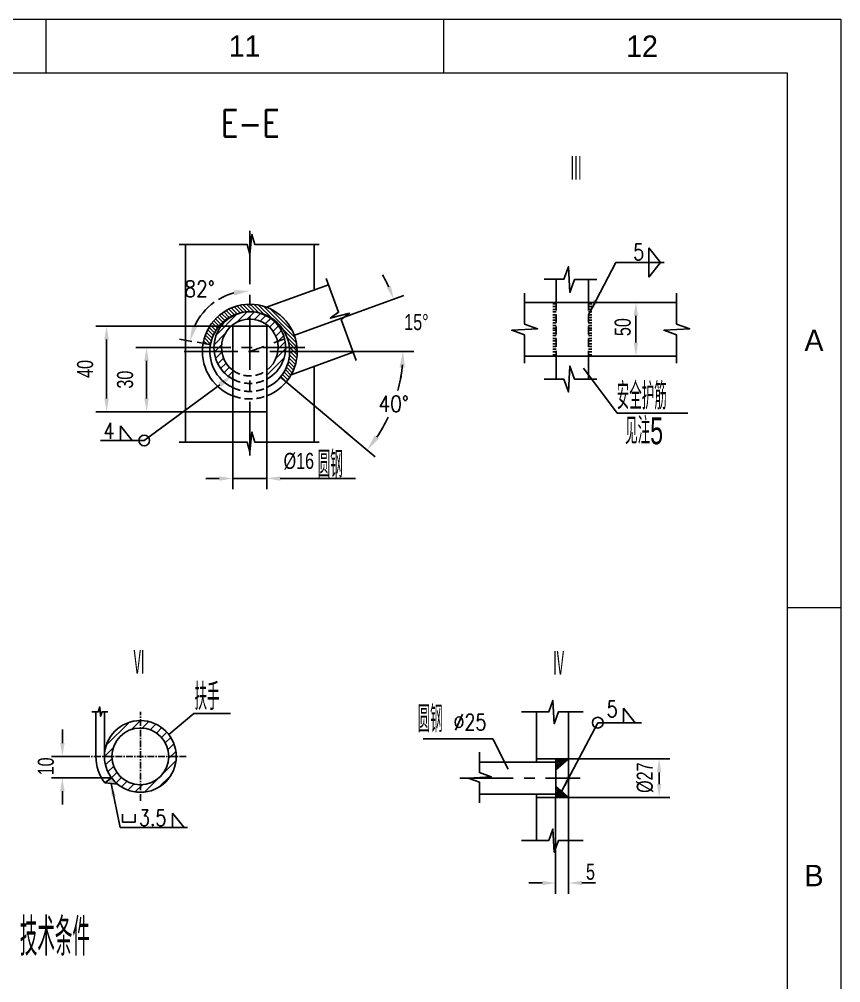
# Model space of a CAD drawing. Extents: x 148 to 221443, y -36682 to 6758.
# Drawn here: x 87403 to 90473, y -7315 to -3715 of the extents above; entities that cross this region are included whole.
import ezdxf
from ezdxf.enums import TextEntityAlignment as Align

# ---------------------------------------------------------------- set-up
doc = ezdxf.new("R2010")
doc.units = 0
doc.header["$LTSCALE"] = 10
doc.header["$MEASUREMENT"] = 0
doc.linetypes.add('CENTERX2', pattern=[4, 2.5, -0.5, 0.5, -0.5])
doc.linetypes.add('HIDDENX2', pattern=[0.75, 0.5, -0.25])
for name, color, linetype in [('1', 1, 'Continuous'), ('2', 4, 'Continuous'), ('CENTER', 1, 'CENTERX2'), ('DIM', 4, 'Continuous'), ('HIDDEN', 7, 'HIDDENX2'), ('MAIN', 6, 'Continuous'), ('RED', 7, 'Continuous'), ('WHITE', 7, 'Continuous')]:
    doc.layers.add(name, color=color, linetype=linetype)
doc.layers.add('2（细实线）', color=3, linetype='Continuous', lineweight=20)
doc.layers.add('图框层', color=7, linetype='Continuous', lineweight=15)
doc.styles.add('HZ', font='ROMS.SHX', dxfattribs={"width": 0.75, "bigfont": 'GBCBIG.SHX'})
doc.styles.get("Standard").update_dxf_attribs({"font": 'wison_e.shx', "width": 0.75, "bigfont": 'wison_c.shx'})
doc.styles.add('XW', font='ROMANS.shx', dxfattribs={"width": 0.85})
doc.dimstyles.new('angle-DIM1', dxfattribs={"dimscale": 20, "dimtxt": 3, "dimasz": 3, "dimexe": 2, "dimexo": 1, "dimgap": 1, "dimtad": 0, "dimtih": 1, "dimtoh": 1, "dimdec": 0, "dimzin": 0, "dimdsep": 46, "dimtxsty": 'XW', "dimcen": 2, "dimclrd": 7, "dimclre": 7, "dimclrt": 3, "dimadec": 0, "dimazin": 0, "dimtfac": 0.666667, "dimtdec": 0, "dimtofl": 0, "dimtmove": 2, "dimatfit": 1, "dimfxl": 1, "dimtvp": 1.333333, "dimtolj": 1, "dimtzin": 0, "dimarcsym": 0})
doc.dimstyles.new('DIM1', dxfattribs={"dimscale": 20, "dimtxt": 3, "dimasz": 2.5, "dimexe": 2, "dimexo": 0, "dimgap": 1, "dimtad": 0, "dimdec": 0, "dimzin": 0, "dimdsep": 46, "dimtxsty": 'Standard', "dimcen": 2, "dimclrd": 3, "dimclre": 3, "dimclrt": 3, "dimadec": 0, "dimazin": 0, "dimtfac": 0.666667, "dimtdec": 0, "dimtofl": 0, "dimtmove": 2, "dimatfit": 1, "dimfxl": 2, "dimtvp": 1.333333, "dimtolj": 1, "dimtzin": 0, "dimarcsym": 0})
pattern_1 = [(225, (118426.55, 19650.988), (-14.142136, 14.142136), [])]
pattern_2 = [(315, (112077.694, -9131.031), (-7.071068, -7.071068), [])]

# ---------------------------------------------------------------- blocks, each defined once
blk = doc.blocks.new('*D400')
at = {"layer": 'Defpoints', "color": 0}
for p in [(88200.8, -5181.3), (88328.8, -5181.3), (88328.8, -5430.6)]:
    blk.add_point(p, dxfattribs=at)
at = {"layer": 'DIM', "color": 3, "lineweight": -2}
for p, q in [((88200.8, -5181.3), (88200.8, -5470.6)), ((88328.8, -5181.3), (88328.8, -5470.6)), ((88150.8, -5430.6), (88100.8, -5430.6)), ((88200.8, -5430.6), (88328.8, -5430.6)), ((88378.8, -5430.6), (88428.8, -5430.6))]:
    blk.add_line(p, q, dxfattribs=at)
at = {"layer": 'DIM', "color": 3}
for points in [[(88150.8, -5439), (88150.8, -5422.3), (88200.8, -5430.6)], [(88378.8, -5422.3), (88378.8, -5439), (88328.8, -5430.6)]]:
    blk.add_solid(points, dxfattribs=at)
at = {"layer": 'DIM', "color": 3, "insert": (88448, -5366), "char_height": 60, "attachment_point": 5}
blk.add_mtext('\\A1;%%c16', dxfattribs=at)
blk = doc.blocks.new('*D401')
at = {"layer": 'Defpoints', "color": 0}
for p in [(87729.6, -4861.3), (88200.8, -4861.3), (88200.8, -5181.3)]:
    blk.add_point(p, dxfattribs=at)
at = {"layer": 'DIM', "color": 3, "lineweight": -2}
for p, q in [((88200.8, -4861.3), (87689.6, -4861.3)), ((87729.6, -5131.3), (87729.6, -4911.3)), ((88200.8, -5181.3), (87689.6, -5181.3))]:
    blk.add_line(p, q, dxfattribs=at)
at = {"layer": 'DIM', "color": 3}
for points in [[(87738, -4911.3), (87721.3, -4911.3), (87729.6, -4861.3)], [(87721.3, -5131.3), (87738, -5131.3), (87729.6, -5181.3)]]:
    blk.add_solid(points, dxfattribs=at)
at = {"layer": 'DIM', "color": 3, "insert": (87649.6, -5021.3), "char_height": 60, "attachment_point": 5, "rotation": 90}
blk.add_mtext('\\A1;40', dxfattribs=at)
blk = doc.blocks.new('*D402')
at = {"layer": 'Defpoints', "color": 0}
for p in [(87994, -4941.3), (87879, -5181.3), (88200.8, -5181.3)]:
    blk.add_point(p, dxfattribs=at)
at = {"layer": 'DIM', "color": 3, "lineweight": -2}
for p, q in [((87994, -4941.3), (87839, -4941.3)), ((87879, -4991.3), (87879, -5131.3)), ((88200.8, -5181.3), (87839, -5181.3))]:
    blk.add_line(p, q, dxfattribs=at)
at = {"layer": 'DIM', "color": 3}
for points in [[(87887.3, -4991.3), (87870.6, -4991.3), (87879, -4941.3)], [(87870.6, -5131.3), (87887.3, -5131.3), (87879, -5181.3)]]:
    blk.add_solid(points, dxfattribs=at)
at = {"layer": 'DIM', "color": 3, "insert": (87799, -5061.3), "char_height": 60, "attachment_point": 5, "rotation": 90}
blk.add_mtext('\\A1;30', dxfattribs=at)
blk = doc.blocks.new('*D403')
at = {"color": 3, "lineweight": -2}
blk.add_line((88048.2, -4918.1), (88001.7, -4909.9), dxfattribs=at)
for start, end in [(105.1742, 120.8901), (125.8211, 154.8258)]:
    blk.add_arc((88264.8, -4956.3), 227.2, start, end, dxfattribs=at)
at = {"color": 3}
for points in [[(88206.7, -4746.9), (88204, -4727.1), (88264.8, -4729.1)], [(88049.7, -4856.6), (88068.7, -4862.7), (88041.1, -4916.9)]]:
    blk.add_solid(points, dxfattribs=at)
at = {"layer": 'Defpoints', "color": 0}
for p in [(88264.8, -4504.7), (88082.6, -4820.6), (88067.9, -4921.6), (88118.1, -4930.4), (88264.8, -5348.6)]:
    blk.add_point(p, dxfattribs=at)
at = {"color": 3, "insert": (88077.2, -4722.1), "char_height": 60, "attachment_point": 5, "style": 'XW'}
blk.add_mtext('82%%D', dxfattribs=at)
blk = doc.blocks.new('*D404')
at = {"color": 3, "lineweight": -2}
for p, q in [((88516.2, -4956.3), (88877, -4956.3)), ((88620.2, -5254.5), (88733.8, -5349.8))]:
    blk.add_line(p, q, dxfattribs=at)
for start, end in [(345.2478, 353.9894), (326.0106, 334.5704)]:
    blk.add_arc((88264.8, -4956.3), 572.2, start, end, dxfattribs=at)
at = {"color": 3}
for points in [[(88843.9, -5016.8), (88823.9, -5015.7), (88837, -4956.3)], [(88731.3, -5270.2), (88747.3, -5282.2), (88703.2, -5324.1)]]:
    blk.add_solid(points, dxfattribs=at)
at = {"layer": 'Defpoints', "color": 0}
for p in [(88020, -4956.3), (88496.2, -4956.3), (88379, -5052.1), (88776.2, -5213.1), (88604.9, -5241.6)]:
    blk.add_point(p, dxfattribs=at)
at = {"color": 3, "insert": (88802.5, -5152), "char_height": 60, "attachment_point": 5, "style": 'XW'}
blk.add_mtext('\\A1;40%%d', dxfattribs=at)
blk = doc.blocks.new('*D405')
at = {"layer": 'Defpoints', "color": 0}
for p in [(88617.5, -4828), (88833.6, -4889.8), (88020, -4956.3), (88264.8, -4956.3), (88496.2, -4956.3)]:
    blk.add_point(p, dxfattribs=at)
at = {"layer": 'WHITE', "color": 3, "linetype": 'Continuous', "lineweight": -2}
for p, q in [((88617.5, -4828), (88840.6, -4746.8)), ((88496.2, -4956.3), (88877.5, -4956.3))]:
    blk.add_line(p, q, dxfattribs=at)
for start, end in [(25.0039, 30.0078), (349.9922, 354.9961)]:
    blk.add_arc((88264.8, -4956.3), 572.7, start, end, dxfattribs=at)
at = {"layer": 'WHITE', "color": 3}
for points in [[(88776.1, -4717.4), (88791.5, -4711.1), (88803, -4760.4)], [(88843.7, -5006.6), (88827, -5005.9), (88837.5, -4956.3)]]:
    blk.add_solid(points, dxfattribs=at)
at = {"layer": 'WHITE', "color": 3, "insert": (88887.5, -4846.5), "char_height": 60, "attachment_point": 5}
blk.add_mtext('15%%D', dxfattribs=at)
blk = doc.blocks.new('*D430')
at = {"layer": 'Defpoints', "color": 0}
for p in [(89456, -6478.8), (89456, -6622.8), (89794.2, -6622.8)]:
    blk.add_point(p, dxfattribs=at)
at = {"layer": 'DIM', "color": 3, "lineweight": -2}
for p, q in [((89456, -6478.8), (89834.2, -6478.8)), ((89794.2, -6528.8), (89794.2, -6572.8)), ((89456, -6622.8), (89834.2, -6622.8))]:
    blk.add_line(p, q, dxfattribs=at)
at = {"layer": 'DIM', "color": 3}
for points in [[(89802.6, -6528.8), (89785.9, -6528.8), (89794.2, -6478.8)], [(89785.9, -6572.8), (89802.6, -6572.8), (89794.2, -6622.8)]]:
    blk.add_solid(points, dxfattribs=at)
at = {"layer": 'DIM', "color": 3, "insert": (89741.7, -6548.7), "char_height": 60, "attachment_point": 5, "rotation": 90}
blk.add_mtext('\\A1;%%C27', dxfattribs=at)
blk = doc.blocks.new('*D431')
at = {"layer": 'Defpoints', "color": 0}
for p in [(89407.6, -6622.8), (89456, -6622.8), (89456, -6942.3)]:
    blk.add_point(p, dxfattribs=at)
at = {"layer": 'DIM', "color": 3, "lineweight": -2}
for p, q in [((89407.6, -6622.8), (89407.6, -6982.3)), ((89456, -6622.8), (89456, -6982.3)), ((89357.6, -6942.3), (89307.6, -6942.3)), ((89506, -6942.3), (89556, -6942.3))]:
    blk.add_line(p, q, dxfattribs=at)
at = {"layer": 'DIM', "color": 3}
for points in [[(89357.6, -6950.6), (89357.6, -6933.9), (89407.6, -6942.3)], [(89506, -6933.9), (89506, -6950.6), (89456, -6942.3)]]:
    blk.add_solid(points, dxfattribs=at)
at = {"layer": 'DIM', "color": 3, "insert": (89537.9, -6900.7), "char_height": 60, "attachment_point": 5}
blk.add_mtext('\\A1;5', dxfattribs=at)
blk = doc.blocks.new('*D435')
at = {"layer": 'Defpoints', "color": 0}
for p in [(87564.4, -6469.3), (87653.7, -6469.3), (87748.3, -6549.3)]:
    blk.add_point(p, dxfattribs=at)
at = {"layer": 'DIM', "color": 3, "lineweight": -2}
for p, q in [((87564.4, -6419.3), (87564.4, -6369.3)), ((87653.7, -6469.3), (87524.4, -6469.3)), ((87748.3, -6549.3), (87524.4, -6549.3)), ((87564.4, -6599.3), (87564.4, -6649.3))]:
    blk.add_line(p, q, dxfattribs=at)
at = {"layer": 'DIM', "color": 3}
for points in [[(87556.1, -6419.3), (87572.8, -6419.3), (87564.4, -6469.3)], [(87572.8, -6599.3), (87556.1, -6599.3), (87564.4, -6549.3)]]:
    blk.add_solid(points, dxfattribs=at)
at = {"layer": 'DIM', "color": 3, "insert": (87502.8, -6506.5), "char_height": 60, "attachment_point": 5, "rotation": 90}
blk.add_mtext('\\A1;10', dxfattribs=at)
blk = doc.blocks.new('*D466')
at = {"layer": 'Defpoints', "color": 0}
for p in [(89530.2, -4773), (89530.2, -4973), (89707.6, -4973)]:
    blk.add_point(p, dxfattribs=at)
at = {"layer": 'DIM', "color": 3, "lineweight": -2}
for p, q in [((89530.2, -4773), (89747.6, -4773)), ((89707.6, -4823), (89707.6, -4923)), ((89530.2, -4973), (89747.6, -4973))]:
    blk.add_line(p, q, dxfattribs=at)
at = {"layer": 'DIM', "color": 3}
for points in [[(89715.9, -4823), (89699.2, -4823), (89707.6, -4773)], [(89699.2, -4923), (89715.9, -4923), (89707.6, -4973)]]:
    blk.add_solid(points, dxfattribs=at)
at = {"layer": 'DIM', "color": 3, "insert": (89658.5, -4865), "char_height": 60, "attachment_point": 5, "rotation": 90}
blk.add_mtext('\\A1;50', dxfattribs=at)
blk = doc.blocks.new('1.5a2')
blk.add_line((16991.88, 10026.58), (16981.88, 10026.58))
at = {"layer": '图框层', "ltscale": 10}
for p, q in [((16100.88, 10136.58), (16991.88, 10136.58)), ((16843.38, 10136.58), (16843.38, 10126.58)), ((16917.63, 10136.58), (16917.63, 10126.58)), ((16991.88, 10136.58), (16991.88, 9716.58)), ((16125.88, 10126.58), (16981.88, 10126.58)), ((16981.88, 10126.58), (16981.88, 9726.58))]:
    blk.add_line(p, q, dxfattribs=at)
at = {"style": 'HZ'}
for s, p in [('11', (16880.5, 10131.58)), ('12', (16954.75, 10131.58)), ('A', (16986.88, 10076.58)), ('B', (16986.88, 9976.58))]:
    blk.add_text(s, height=4, dxfattribs=at).set_placement(p, align=Align.MIDDLE)

msp = doc.modelspace()

# ---------------------------------------------------------------- hatches: boundary and pattern name
h = msp.add_hatch()
h.set_pattern_fill('ANSI31', color=3, scale=160, angle=270, style=0)
h.set_pattern_definition(pattern_1)
h.paths.add_polyline_path([(88158.8269, -4941.3188), (88130.8269, -4941.3188, -0.344513493), (88232.4958, -4811.2776), (88242.14, -4837.775, 0.35235944)])
h.paths.add_polyline_path([(88200.8269, -5025.8173), (88200.8269, -5059.0473, -0.27483783), (88130.8269, -4941.3188), (88158.8269, -4941.3188, 0.234821148)])
h = msp.add_hatch()
h.set_pattern_fill('ANSI31', color=3, scale=160, angle=270, style=0)
h.set_pattern_definition(pattern_1)
h.paths.add_polyline_path([(88264.8269, -4807.3188), (88264.8269, -4835.3188, 0.053976187), (88242.14, -4837.775), (88232.4958, -4811.2776, -0.060995832)])
h.paths.add_polyline_path([(88264.8269, -4835.3188), (88264.8269, -4807.3188, -0.156431183), (88342.7613, -4832.3131), (88328.6774, -4856.7072, 0.163036541)])
h.paths.add_polyline_path([(88328.8269, -5059.0473), (88328.8269, -5025.8173, 0.234821148), (88370.8269, -4941.3188), (88398.8269, -4941.3188, -0.27483783)])
h = msp.add_hatch()
h.set_pattern_fill('ANSI31', color=3, scale=200, style=0)
h.set_pattern_definition([(225, (91449.11, -5146.494), (17.67767, -17.67767), [])])
h.paths.add_polyline_path([(87855.7699, -6575.3368), (87855.7699, -6603.3368, 0.414213562), (87989.7699, -6469.3368), (87961.7699, -6469.3368, -0.414213562)])
h.paths.add_polyline_path([(87855.7699, -6603.3368), (87855.7699, -6575.3368, -0.414213562), (87749.7699, -6469.3368), (87721.7699, -6469.3368, 0.414213562)])
h.paths.add_polyline_path([(87721.7699, -6469.3368), (87749.7699, -6469.3368, -0.414213562), (87855.7699, -6363.3368), (87855.7699, -6335.3368, 0.414213562)])
h.paths.add_polyline_path([(87961.7699, -6469.3368), (87989.7699, -6469.3368, 0.414213562), (87855.7699, -6335.3368), (87855.7699, -6363.3368, -0.414213562)])
msp.add_hatch(color=3).paths.add_polyline_path([(87770.4007, -6572.6234, -0.060150658), (87748.2711, -6549.3368), (87722.5997, -6568.4413)])
at = {"layer": 'DIM'}
h = msp.add_hatch(dxfattribs=at)
h.set_pattern_fill('ANSI31', color=256, scale=160, angle=270, style=0)
h.set_pattern_definition(pattern_1)
h.paths.add_polyline_path([(88264.8269, -4835.3188), (88264.8269, -4807.3188, -0.414213562), (88398.8269, -4941.3188), (88370.8269, -4941.3188, 0.414213562)])
at = {"layer": 'WHITE'}
h = msp.add_hatch(dxfattribs=at)
h.set_pattern_fill('ANSI31', color=256, scale=80, angle=180, style=0)
h.set_pattern_definition(pattern_2)
h.paths.add_polyline_path([(88264.8269, -4779.3188), (88264.8269, -4807.3188, 0.363970234), (88118.0905, -4930.4452), (88090.5159, -4925.583, -0.363970234)])
h = msp.add_hatch(dxfattribs=at)
h.set_pattern_fill('ANSI31', color=256, scale=80, angle=180, style=0)
h.set_pattern_definition(pattern_2)
h.paths.add_polyline_path([(88413.8269, -4956.3188), (88441.8269, -4956.3188, -0.176326981), (88400.4167, -5070.0922), (88378.9675, -5052.0941, 0.176326981)])
h.paths.add_polyline_path([(88413.0699, -4941.3188), (88441.1901, -4941.3188, -0.021215065), (88441.8269, -4956.3188), (88413.8269, -4956.3188, 0.025215834)])
h.paths.add_polyline_path([(88404.8411, -4905.3578), (88431.1525, -4895.7812, -0.066150818), (88441.1901, -4941.3188), (88413.0699, -4941.3188, 0.062135752)])
h.paths.add_polyline_path([(88264.8269, -4807.3188), (88264.8269, -4807.3188), (88264.8269, -4779.3188, -0.315298789), (88431.1525, -4895.7812), (88404.8411, -4905.3578, 0.315298673)])

# ---------------------------------------------------------------- linework, layer by layer
at = {"linetype": 'Continuous'}
for p, q in [((89799.7187, -4623.7273), (89755.984, -4569.1128)), ((89755.984, -4569.1128), (89755.984, -4623.7273)), ((89799.7187, -4623.7273), (89755.984, -4678.3417)), ((89755.984, -4678.3417), (89755.984, -4623.7273)), ((87781.2409, -5234.2353), (87781.2409, -5288.8497)), ((87824.9756, -5288.8497), (87781.2409, -5234.2353)), ((89705.3191, -6343.1607), (89661.5844, -6288.5463)), ((89661.5844, -6288.5463), (89661.5844, -6343.1607)), ((87788.7357, -6685.0977), (87788.7357, -6714.8988)), ((87836.8265, -6714.8988), (87836.8265, -6685.0977)), ((87975.5719, -6680.8291), (87975.5719, -6735.4435)), ((88019.3067, -6735.4435), (87975.5719, -6680.8291)), ((87788.7357, -6714.8988), (87836.8265, -6714.8988))]:
    msp.add_line(p, q, dxfattribs=at)
at = {"color": 3}
for p, q in [((89530.1648, -4818.8195), (89632.5838, -4623.7273)), ((89812.6373, -4623.7273), (89632.5838, -4623.7273)), ((89637.4969, -5187.1352), (89511.1963, -5018.2305)), ((88152.5869, -5080.1173), (87870.3591, -5288.8497)), ((89637.4969, -5187.1352), (89901.5348, -5187.1352)), ((87707.4838, -5288.8497), (87870.3591, -5288.8497)), ((88428.8269, -5430.6468), (88659.8108, -5430.6468)), ((88055.4106, -6308.9334), (87961.8383, -6387.4498)), ((88055.4106, -6308.9334), (88192.1823, -6308.9334)), ((89429.966, -6600.5984), (89565.115, -6343.1607)), ((89727.9903, -6343.1607), (89565.115, -6343.1607)), ((89173.1589, -6403.5744), (88912.8908, -6403.5744)), ((89173.1589, -6403.5744), (89229.9481, -6516.3745)), ((89408.0203, -6519.5868), (89456.0203, -6478.7595)), ((89408.0203, -6484.9608), (89414.2216, -6478.7595)), ((89408.0203, -6492.2339), (89421.4947, -6478.7595)), ((89408.0203, -6499.507), (89428.7678, -6478.7595)), ((89408.0203, -6506.7801), (89436.0409, -6478.7595)), ((89408.0203, -6514.0532), (89443.314, -6478.7595)), ((89431.1147, -6499.9434), (89409.9307, -6478.7595)), ((89435.0449, -6496.6005), (89417.2038, -6478.7595)), ((89419.6612, -6509.6854), (89450.5871, -6478.7595)), ((89438.9751, -6493.2576), (89424.4769, -6478.7595)), ((89442.9052, -6489.9147), (89431.75, -6478.7595)), ((89446.8354, -6486.5718), (89439.0231, -6478.7595)), ((89450.7656, -6483.2289), (89446.2962, -6478.7595)), ((89454.6958, -6479.886), (89453.5693, -6478.7595)), ((89427.1845, -6503.2863), (89408.0203, -6484.1222)), ((89423.2543, -6506.6292), (89408.0203, -6491.3953)), ((89419.3241, -6509.9721), (89408.0203, -6498.6684)), ((89415.3939, -6513.315), (89408.0203, -6505.9415)), ((89411.4637, -6516.6579), (89408.0203, -6513.2146)), ((87746.5002, -6570.5323), (87780.2738, -6735.4435)), ((89408.0203, -6581.9321), (89456.0203, -6622.7595)), ((89408.0203, -6586.1786), (89410.315, -6583.8839)), ((89445.4398, -6622.7595), (89408.0203, -6585.34)), ((89408.0203, -6593.4517), (89414.2452, -6587.2268)), ((89408.0203, -6600.7248), (89418.1754, -6590.5697)), ((89438.1667, -6622.7595), (89408.0203, -6592.6131)), ((89408.0203, -6607.9979), (89422.1056, -6593.9126)), ((89408.0203, -6615.271), (89426.0358, -6597.2555)), ((89430.8936, -6622.7595), (89408.0203, -6599.8862)), ((89408.0203, -6622.5441), (89429.966, -6600.5984)), ((89423.6205, -6622.7595), (89408.0203, -6607.1593)), ((89416.3474, -6622.7595), (89408.0203, -6614.4324)), ((89409.0743, -6622.7595), (89408.0203, -6621.7055)), ((89415.078, -6622.7595), (89433.8962, -6603.9413)), ((89422.3511, -6622.7595), (89437.8264, -6607.2842)), ((89429.6242, -6622.7595), (89441.7566, -6610.6271)), ((89452.7129, -6622.7595), (89433.8868, -6603.9333)), ((89436.8973, -6622.7595), (89445.6868, -6613.97)), ((89444.1704, -6622.7595), (89449.6169, -6617.313)), ((89451.4435, -6622.7595), (89453.5471, -6620.6559)), ((87780.2738, -6735.4435), (88031.7693, -6735.4435))]:
    msp.add_line(p, q, dxfattribs=at)
at = {"linetype": 'Continuous'}
msp.add_circle((89565.115, -6343.1607), 20, dxfattribs=at)
at = {"color": 3}
for points in [[(89566.9079, -4770.3433), (89549.1998, -4761.0469), (89530.1648, -4818.8195)], [(88146.6406, -5072.0773), (88158.5332, -5088.1573), (88200.8269, -5044.4396)], [(89466.7091, -6552.1223), (89449.001, -6542.8259), (89429.966, -6600.5984)], [(87763.968, -6615.9512), (87748.2933, -6619.1614), (87746.5002, -6570.5323)]]:
    msp.add_solid(points, dxfattribs=at)
at = {"layer": '1'}
for p, q in [((88114.7458, -4929.8554), (88092.2041, -4925.8807)), ((88400.4167, -5070.0922), (88378.9675, -5052.0941))]:
    msp.add_line(p, q, dxfattribs=at)
at = {"layer": 'CENTER', "ltscale": 8}
for p, q in [((88264.8269, -4504.7175), (88264.8269, -5348.5894)), ((88617.4903, -4827.9598), (88264.8269, -4956.3188)), ((87994.0001, -4941.3188), (88470.1929, -4941.3188)), ((88019.9808, -4956.3188), (88496.1737, -4956.3188)), ((89049.5091, -6550.7595), (89499.5436, -6550.7595))]:
    msp.add_line(p, q, dxfattribs=at)
at = {"layer": 'CENTER'}
for p, q in [((87855.7699, -6635.0085), (87855.7699, -6302.26)), ((88027.5922, -6469.3368), (87653.6993, -6469.3368))]:
    msp.add_line(p, q, dxfattribs=at)
at = {"layer": 'DIM'}
for p, q in [((89397.6959, -4777.7559), (89410.1648, -4777.7559)), ((89397.6959, -4788.3758), (89410.1648, -4788.3758)), ((89530.1648, -4777.7559), (89542.6337, -4777.7559)), ((89530.1648, -4788.3758), (89542.6337, -4788.3758)), ((89397.1367, -4798.9957), (89410.1648, -4798.9957)), ((89397.1367, -4818.8195), (89410.1648, -4818.8195)), ((89397.6959, -4808.1996), (89410.1648, -4808.1996)), ((89529.6056, -4798.9957), (89542.6337, -4798.9957)), ((89530.1648, -4808.1996), (89542.6337, -4808.1996)), ((89530.1648, -4818.8195), (89542.6337, -4818.8195)), ((89397.1367, -4829.4394), (89410.1648, -4829.4394)), ((89397.1367, -4849.2632), (89410.1648, -4849.2632)), ((89397.6959, -4838.6432), (89410.1648, -4838.6432)), ((89397.6959, -4858.467), (89410.1648, -4858.467)), ((89529.6056, -4849.2632), (89542.6337, -4849.2632)), ((89530.1648, -4829.4394), (89542.6337, -4829.4394)), ((89530.1648, -4838.6432), (89542.6337, -4838.6432)), ((89530.1648, -4858.467), (89542.6337, -4858.467)), ((89397.1367, -4869.0869), (89410.1648, -4869.0869)), ((89397.1367, -4876.9602), (89410.1648, -4876.9602)), ((89397.6959, -4887.5801), (89410.1648, -4887.5801)), ((89530.1648, -4869.0869), (89542.6337, -4869.0869)), ((89530.1648, -4876.9602), (89542.6337, -4876.9602)), ((89530.1648, -4887.5801), (89542.6337, -4887.5801)), ((89397.1367, -4896.7839), (89410.1648, -4896.7839)), ((89397.1367, -4916.6077), (89410.1648, -4916.6077)), ((89397.1367, -4927.2276), (89410.1648, -4927.2276)), ((89397.6959, -4907.4039), (89410.1648, -4907.4039)), ((89530.1648, -4896.7839), (89542.6337, -4896.7839)), ((89530.1648, -4907.4039), (89542.6337, -4907.4039)), ((89530.1648, -4916.6077), (89542.6337, -4916.6077)), ((89530.1648, -4927.2276), (89542.6337, -4927.2276)), ((89397.1367, -4947.0514), (89410.1648, -4947.0514)), ((89397.6959, -4937.8476), (89410.1648, -4937.8476)), ((89397.6959, -4957.6713), (89410.1648, -4957.6713)), ((89397.6959, -4968.2912), (89410.1648, -4968.2912)), ((89530.1648, -4937.8476), (89542.6337, -4937.8476)), ((89530.1648, -4947.0514), (89542.6337, -4947.0514)), ((89530.1648, -4957.6713), (89542.6337, -4957.6713)), ((89530.1648, -4968.2912), (89542.6337, -4968.2912))]:
    msp.add_line(p, q, dxfattribs=at)
at = {"layer": 'HIDDEN', "color": 2, "linetype": 'HIDDENX2', "ltscale": 6}
for p, q in [((89410.1648, -4773.0236), (89410.1648, -4973.0236)), ((89530.1648, -4773.0236), (89530.1648, -4973.0236))]:
    msp.add_line(p, q, dxfattribs=at)
for centre, radius, start, end in [((88264.8269, -4941.3188), 106, 232.8593585, 307.1406415), ((88264.8269, -4941.3188), 134, 241.4704501, 298.5295499), ((88264.8269, -4956.3188), 149, 244.5622508, 295.4377492), ((88264.8269, -4956.3188), 177, 248.802621, 291.197379)]:
    msp.add_arc(centre, radius, start, end, dxfattribs=at)
at = {"layer": 'MAIN', "linetype": 'Continuous'}
for points in [[(88524.2574, -4555.6711), (88283.0775, -4555.6711), (88272.6647, -4518.4639), (88265.2271, -4592.8785), (88254.8143, -4555.6711), (88000.3044, -4555.6711)], [(89364.2896, -4686.3329), (89438.3183, -4686.3329), (89455.8755, -4639.0522), (89461.1428, -4735.5681), (89478.7, -4686.4326), (89561.0946, -4686.4326)], [(88550.7901, -4683.2263), (88596.7035, -4809.3725), (88565.3016, -4831.8829), (88637.7723, -4813.4207), (88606.3701, -4835.9312), (88662.4439, -4989.9926)], [(89291.1576, -5000.1352), (89291.1576, -4893.973), (89243.877, -4876.4157), (89340.3928, -4871.1485), (89291.2574, -4853.5912), (89291.2574, -4737.8624)], [(89859.4942, -5000.1352), (89859.4942, -4893.973), (89812.2135, -4876.4157), (89908.7293, -4871.1485), (89859.5939, -4853.5912), (89859.5939, -4737.8624)], [(89364.2896, -5059.7142), (89438.3183, -5059.7142), (89455.8755, -5106.9949), (89461.1428, -5010.479), (89478.7, -5059.6145), (89561.0946, -5059.6145)], [(88524.2574, -5294.4329), (88283.0775, -5294.4329), (88272.6647, -5257.2257), (88265.2271, -5331.6403), (88254.8143, -5294.4329), (88000.3044, -5294.4329)], [(89280.1576, -6302.709), (89381.651, -6302.709), (89397.4525, -6260.1564), (89402.193, -6347.0207), (89417.9945, -6302.7987), (89510.2179, -6302.7987)], [(87733.6906, -6302.4372), (87713.0272, -6302.4372), (87707.3727, -6319.2156), (87704.1414, -6284.4988), (87698.487, -6302.26), (87674.4583, -6302.26)], [(89122.7925, -6642.2288), (89122.7925, -6566.0557), (89080.2399, -6550.2542), (89167.1042, -6545.5136), (89122.8822, -6529.7121), (89122.8822, -6452.8728)], [(89280.1576, -6783.2576), (89381.651, -6783.2576), (89397.4525, -6740.705), (89402.193, -6827.5693), (89417.9945, -6783.3473), (89510.2179, -6783.3473)]]:
    msp.add_lwpolyline(points, dxfattribs=at)
at = {"layer": 'RED'}
for p, q in [((88024.8269, -4555.6711), (88024.8269, -5294.4329)), ((88504.8269, -4555.6711), (88504.8269, -4726.3661)), ((88559.2782, -4706.5474), (88327.6638, -4790.8482)), ((89410.1648, -4686.3329), (89410.1648, -4773.0236)), ((89530.1648, -4686.4326), (89530.1648, -4773.0236)), ((89291.2574, -4773.0236), (89859.5939, -4773.0236)), ((88200.8269, -5181.3188), (88200.8269, -4861.3188)), ((88200.8269, -4861.3188), (88328.8269, -4861.3188)), ((88328.8269, -5181.3188), (88328.8269, -4861.3188)), ((88650.9396, -4958.385), (88419.3252, -5042.6858)), ((89291.1576, -4973.0236), (89859.4942, -4973.0236)), ((89410.1648, -5059.7142), (89410.1648, -4973.0236)), ((89530.1648, -5059.6145), (89530.1648, -4973.0236)), ((88504.8269, -5011.5657), (88504.8269, -5294.4329)), ((88200.8269, -5181.3188), (88328.8269, -5181.3188)), ((87689.7699, -6469.3368), (87689.7699, -6302.26)), ((87721.7699, -6469.3368), (87721.7699, -6302.26)), ((89336.0203, -6302.709), (89336.0203, -6490.7595)), ((89456.0203, -6302.7987), (89456.0203, -6622.7595)), ((89336.0203, -6478.7595), (89456.0203, -6478.7595)), ((89408.0203, -6478.7595), (89408.0203, -6622.7595)), ((89122.8822, -6490.7595), (89408.0203, -6490.7595)), ((89122.7925, -6610.7595), (89408.0203, -6610.7595)), ((89336.0203, -6610.7595), (89336.0203, -6783.2576)), ((89336.0203, -6622.7595), (89456.0203, -6622.7595)), ((89456.0203, -6622.7595), (89456.0203, -6783.3473))]:
    msp.add_line(p, q, dxfattribs=at)
for centre, radius in [((87870.3591, -5288.8497), 20), ((87855.7699, -6469.3368), 134), ((87855.7699, -6469.3368), 106)]:
    msp.add_circle(centre, radius, dxfattribs=at)
for centre, radius, start, end in [((88264.8269, -4956.3188), 177, 291.197379, 248.802621), ((88264.8269, -4956.3188), 149, 295.4377492, 244.5622508), ((88264.8269, -4941.3188), 134, 90, 241.4704501), ((88264.8269, -4941.3188), 134, 298.5295499, 90), ((88264.8269, -4941.3188), 106, 90, 232.8593585), ((88264.8269, -4941.3188), 106, 307.1406415, 90), ((87855.7699, -6469.3368), 166, 180, 216.6564052)]:
    msp.add_arc(centre, radius, start, end, dxfattribs=at)
at = {"layer": 'WHITE'}
for p, q in [((88118.0905, -4930.4452), (88067.8653, -4921.5891)), ((88378.9675, -5052.0941), (88647.8491, -5277.7126))]:
    msp.add_line(p, q, dxfattribs=at)
at = {"layer": 'WHITE', "color": 1, "linetype": 'Continuous'}
for p, q in [((87748.2711, -6549.3368), (87722.5997, -6568.4413)), ((87722.5997, -6568.4413), (87770.4007, -6572.6234))]:
    msp.add_line(p, q, dxfattribs=at)

# ---------------------------------------------------------------- block references
at = {"layer": '2（细实线）', "xscale": 20, "yscale": 20, "zscale": 20}
msp.add_blockref('1.5a2', (-249364.5209, -206446.0395), dxfattribs=at)

# ---------------------------------------------------------------- texts
at = {"color": 3, "style": 'XW', "width": 0.8}
msp.add_text('E-E', height=100, dxfattribs=at).set_placement((88376.1809, -4102.911), align=Align.MIDDLE_RIGHT)
at = {"color": 3}
for s, height, style, width, p in [('Ⅲ', 100, 'HZ', 0.65, (89460.6435, -4323.5126)), ('安全护筋', 100, 'HZ', 0.65, (89635.8838, -5172.8505)), ('见注5', 100, 'HZ', 0.65, (89667.283, -5302.6899)), ('Ⅵ', 100, 'HZ', 0.65, (87827.7682, -6169.5727)), ('Ⅳ', 100, 'HZ', 0.65, (89395.1375, -6173.0851)), ('扶手', 100, 'HZ', 0.65, (88058.1779, -6296.0226)), ('圆钢', 100, 'HZ', 0.65, (88891.9603, -6379.6121)), ('%%C25', 60, 'XW', 0.8, (89025.7782, -6371.3488)), ('技术条件', 139.99999, 'HZ', 0.65, (87405.4938, -7214.2771))]:
    msp.add_text(s, height=height, dxfattribs=dict(at, style=style, width=width)).set_placement(p)
at = {"color": 3, "linetype": 'Continuous', "style": 'XW', "width": 0.8}
for s, p in [('5', (89738.6171, -4584.2855)), ('4', (87759.0649, -5252.2003)), ('5', (89639.4084, -6292.0333)), ('3.5', (87953.396, -6698.7941))]:
    msp.add_text(s, height=60, dxfattribs=at).set_placement(p, align=Align.MIDDLE_RIGHT)
at = {"layer": '2', "color": 3, "linetype": 'Continuous', "style": 'HZ', "width": 0.65}
msp.add_text('圆钢', height=100, dxfattribs=at).set_placement((88518.6145, -5427.8348))

# ---------------------------------------------------------------- dimensions: what is measured, and where the dimension line sits
at = {"color": 3}
dim = msp.add_angular_dim_2l(base=(88082.5726, -4820.6355), line1=((88264.8269, -4504.7175), (88264.8269, -5348.5894)), line2=((88118.0905, -4930.4452), (88067.8653, -4921.5891)), text='82%%D', dimstyle='angle-DIM1', override={"dimclrd": 3, "dimclre": 3}, dxfattribs=at)
dim.commit()
dim.dimension.update_dxf_attribs({"geometry": '*D403', "text_midpoint": (88077.1763, -4722.0819), "dimtype": 162})
dim = msp.add_angular_dim_2l(base=(88776.1684, -5213.1241), line1=((88019.9808, -4956.3188), (88496.1737, -4956.3188)), line2=((88378.9675, -5052.0941), (88604.8502, -5241.6322)), dimstyle='angle-DIM1', override={"dimclrd": 3, "dimclre": 3}, dxfattribs=at)
dim.commit()
dim.dimension.update_dxf_attribs({"geometry": '*D404', "text_midpoint": (88802.5241, -5152.0246)})
at = {"layer": 'DIM'}
for base, p1, p2, angle, text, picture, middle in [((89707.5832, -4973.0236), (89530.1648, -4773.0236), (89530.1648, -4973.0236), 90, '50', '*D466', (89658.5306, -4865.049)), ((88328.8269, -5430.6468), (88200.8269, -5181.3188), (88328.8269, -5181.3188), 180, '%%c16', '*D400', (88447.968, -5365.9726)), ((89794.2497, -6622.7595), (89456.0203, -6478.7595), (89456.0203, -6622.7595), 90, '%%C27', '*D430', (89741.6584, -6548.7471))]:
    dim = msp.add_linear_dim(base=base, p1=p1, p2=p2, angle=angle, text=text, dimstyle='DIM1', override={"dimtofl": 1}, dxfattribs=at)
    dim.commit()
    dim.dimension.update_dxf_attribs({"geometry": picture, "text_midpoint": middle, "dimtype": 160})
for base, p1, p2, text, picture, middle in [((87729.6168, -4861.3188), (88200.8269, -5181.3188), (88200.8269, -4861.3188), '40', '*D401', (87649.6168, -5021.3188)), ((87878.9666, -5181.3188), (87994.0001, -4941.3188), (88200.8269, -5181.3188), '30', '*D402', (87798.9666, -5061.3188))]:
    dim = msp.add_linear_dim(base=base, p1=p1, p2=p2, angle=90, text=text, dimstyle='DIM1', dxfattribs=at)
    dim.commit()
    dim.dimension.update_dxf_attribs({"geometry": picture, "text_midpoint": middle})
dim = msp.add_linear_dim(base=(87564.432, -6469.3368), p1=(87748.2711, -6549.3368), p2=(87653.6993, -6469.3368), angle=90, text='10', dimstyle='DIM1', dxfattribs=at)
dim.commit()
dim.dimension.update_dxf_attribs({"geometry": '*D435', "text_midpoint": (87502.7684, -6506.55), "dimtype": 160})
dim = msp.add_linear_dim(base=(89456.0203, -6942.2695), p1=(89407.6493, -6622.7595), p2=(89456.0203, -6622.7595), text='5', dimstyle='DIM1', dxfattribs=at)
dim.commit()
dim.dimension.update_dxf_attribs({"geometry": '*D431', "text_midpoint": (89537.9251, -6900.6654), "dimtype": 160})
at = {"layer": 'WHITE', "color": 1, "linetype": 'Continuous'}
dim = msp.add_angular_dim_2l(base=(88833.6462, -4889.8333), line1=((88019.9808, -4956.3188), (88496.1737, -4956.3188)), line2=((88617.4903, -4827.9598), (88264.8269, -4956.3188)), text='15%%D', dimstyle='DIM1', override={"dimtad": 2, "dimtih": 1, "dimtoh": 1, "dimsd1": 0, "dimtix": 1, "dimtofl": 0}, dxfattribs=at)
dim.commit()
dim.dimension.update_dxf_attribs({"geometry": '*D405', "text_midpoint": (88887.4773, -4846.5287)})

doc.saveas('drawing.dxf')
